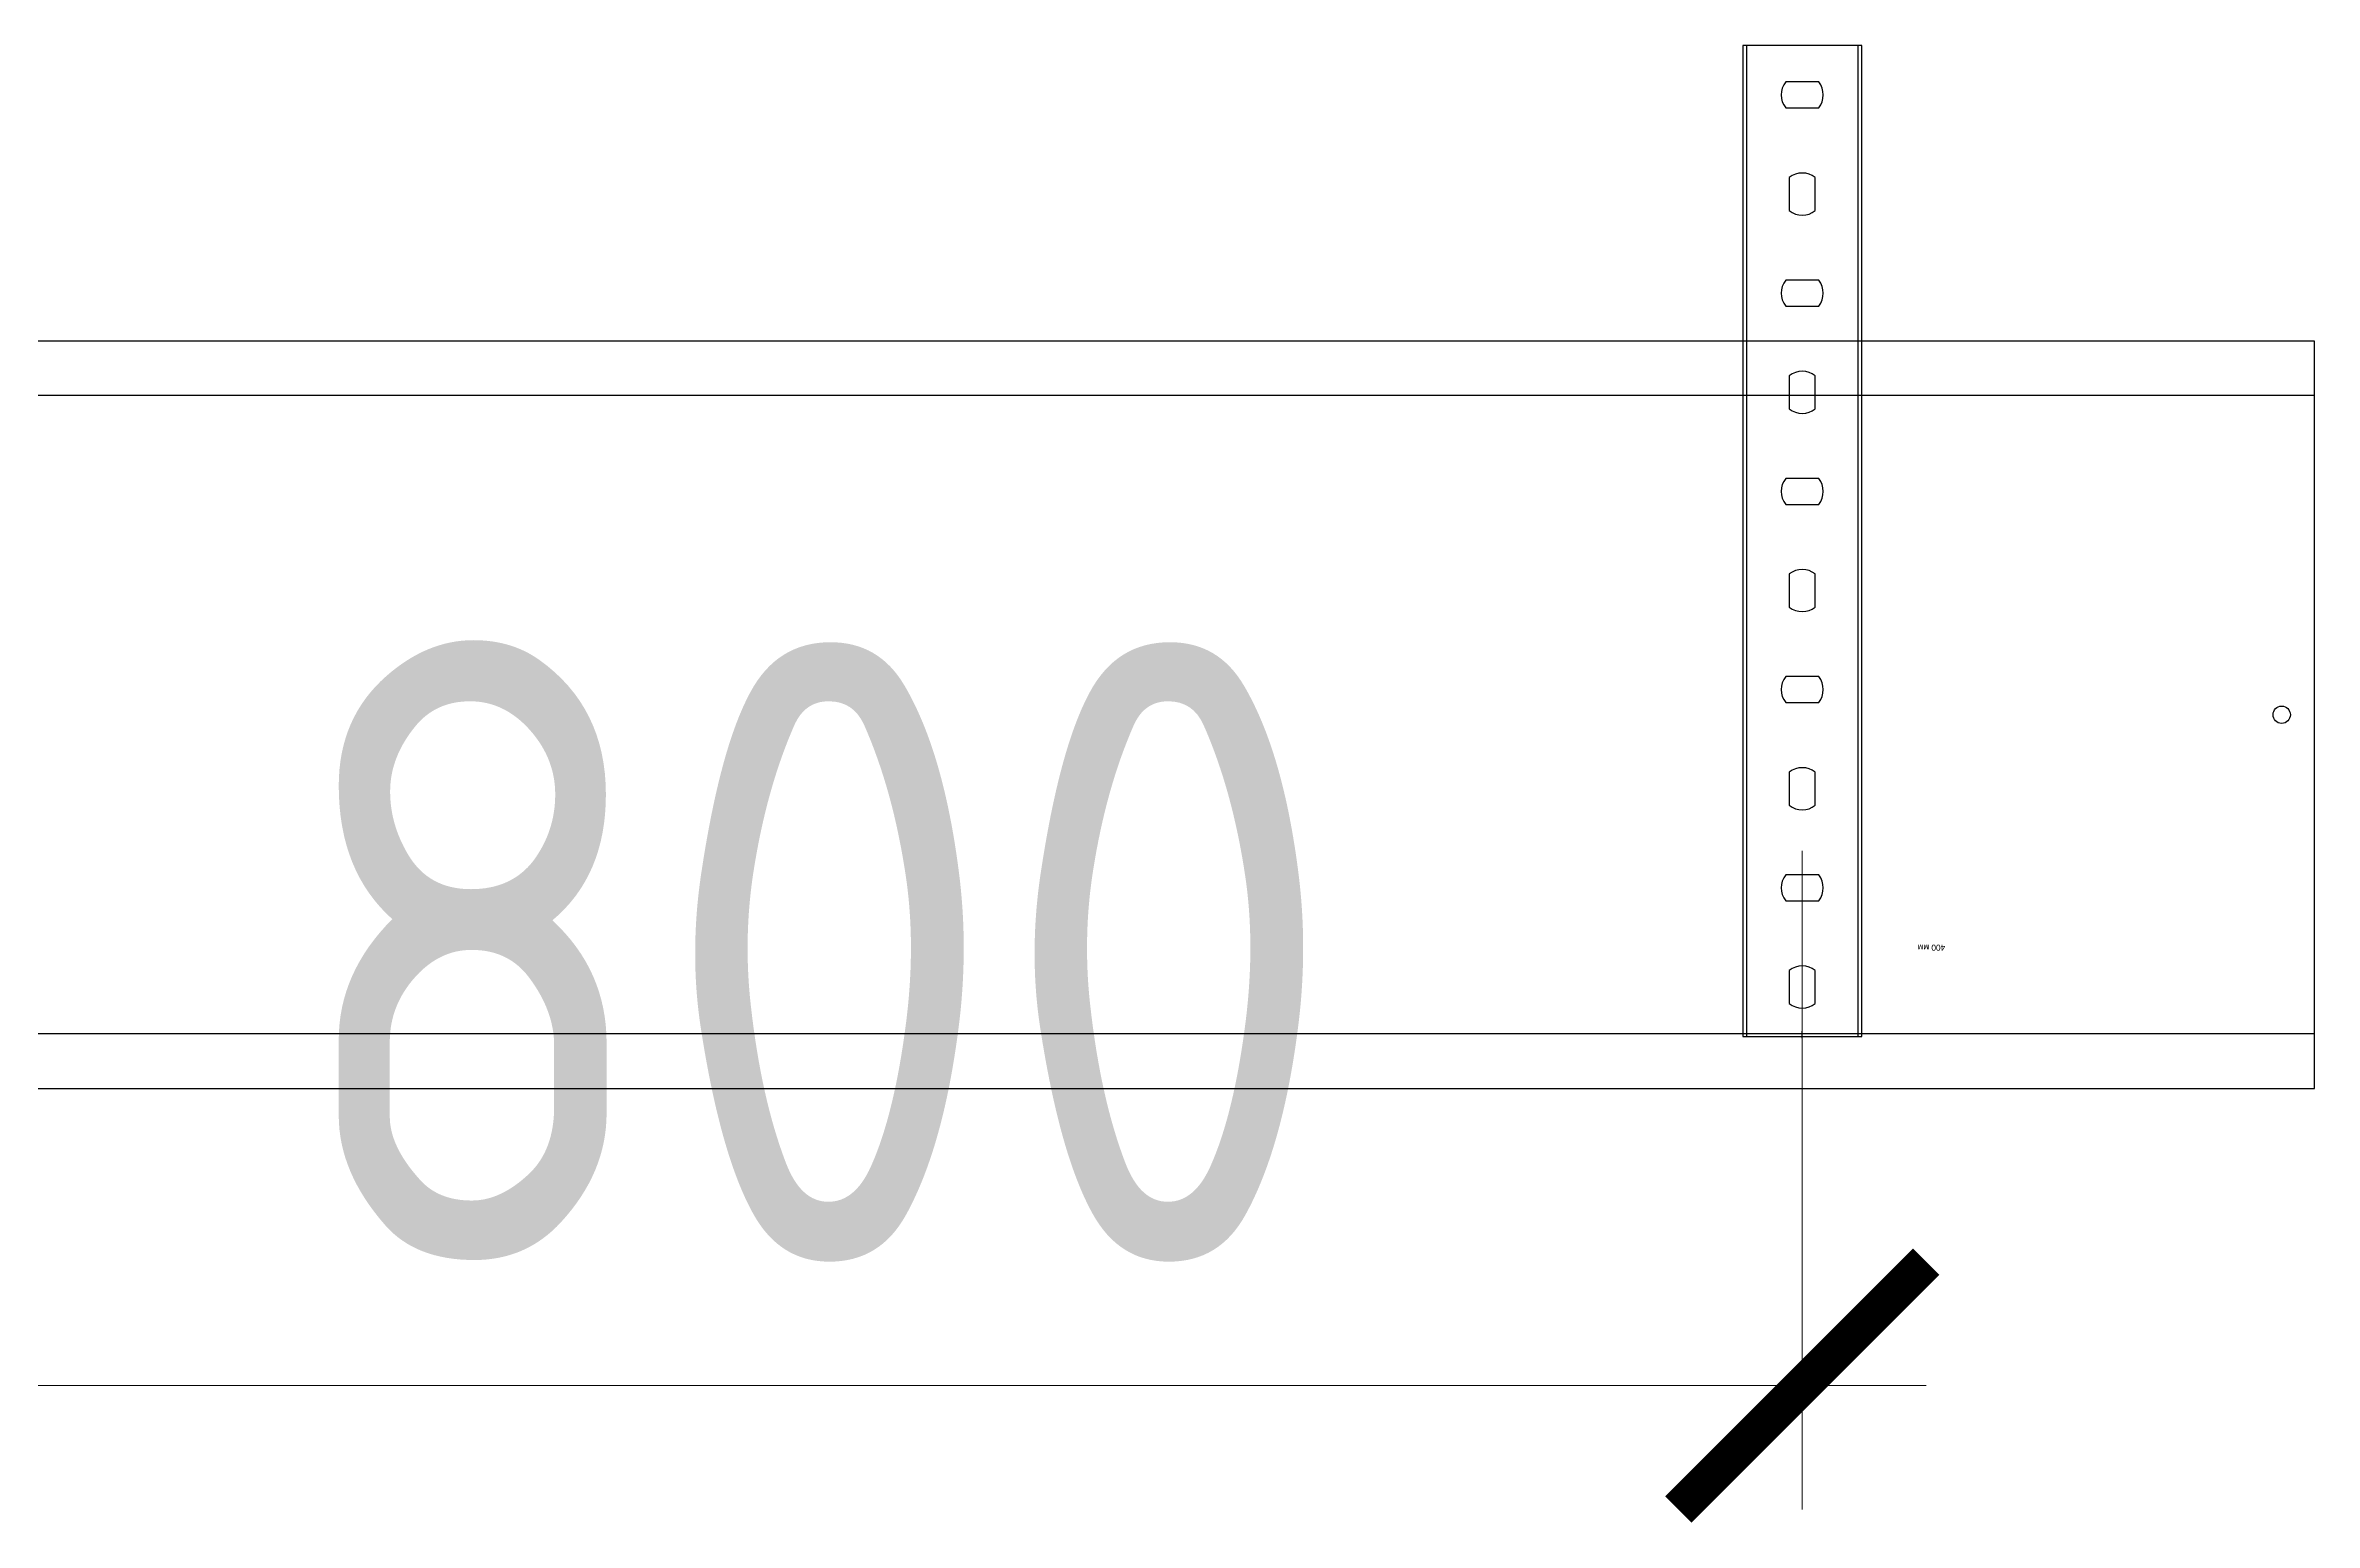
# Model space of a CAD drawing. Header units: millimetres. Extents: x -42533 to 645315, y 3457 to 82611.
# Drawn here: x 28185 to 29101, y 51357 to 51953 of the extents above; entities that cross this region are included whole.
import ezdxf
from ezdxf.enums import TextEntityAlignment as Align

# ---------------------------------------------------------------- set-up
doc = ezdxf.new("R2018")
doc.units = ezdxf.units.MM
doc.layers.add('00_00_потолок_Панели из стали', color=7, linetype='Continuous')
doc.layers.add('ЭОМ_Лотки рабочие', color=5, linetype='Continuous')
doc.styles.get("Standard").update_dxf_attribs({"font": 'arial.ttf'})
doc.styles.add('М2', font='isocpeur.ttf', dxfattribs={"width": 0.8})
doc.dimstyles.new('М2-100', dxfattribs={"dimtxt": 250, "dimasz": 100, "dimexe": 50, "dimexo": 50, "dimgap": 50, "dimtad": 1, "dimdec": 0, "dimzin": 1, "dimtxsty": 'М2', "dimblk": 'ARCHTICK', "dimcen": 2.5, "dimdle": 50, "dimclre": 256, "dimclrt": 256, "dimadec": 0, "dimazin": 0, "dimtfac": 1, "dimtdec": 0, "dimtix": 1, "dimtmove": 1, "dimatfit": 3, "dimldrblk": 'NONE', "dimfxl": 1, "dimtolj": 1, "dimlwd": 9, "dimlwe": 9, "dimarcsym": 1})

# ---------------------------------------------------------------- blocks, each defined once
blk = doc.blocks.new('*U339')
at = {"color": 0, "linetype": 'Continuous', "lineweight": 25}
for p, q in [((-128.8, -1477.17), (-128.8, 0)), ((128.8, -1477.17), (128.8, 0))]:
    blk.add_line(p, q, dxfattribs=at)
blk.add_lwpolyline([(150.8, -1477.17), (150.8, 0), (-150.8, 0), (-150.8, -1477.17)], close=True, dxfattribs=at)
at = {"color": 0, "linetype": 'ByBlock', "lineweight": -2}
for centre in [(0, -15), (0, -1463.87)]:
    blk.add_circle(centre, 3.5, dxfattribs=at)
at = {"color": 0, "linetype": 'Continuous', "lineweight": 25}
for centre, radius in [((0, -15), 3.5), ((-139.8, -35), 3.65), ((139.8, -35), 3.65)]:
    blk.add_circle(centre, radius, dxfattribs=at)
at = {"color": 0, "flags": 9}
for tag, p in [('НАИМЕНОВАНИЕ', (-59.12, -7.02)), ('АРТИКУЛ', (-59.7, -11.85)), ('ПРИМЕЧАНИЕ', (-58.82, -17.26))]:
    blk.add_attdef(tag, text='', height=2.5, dxfattribs=at).set_placement(p, align=Align.TOP_LEFT)
at = {"color": 0, "lineweight": 30, "flags": 104}
for tag, p in [('ВЫСОТА', (-59.61, -20.92)), ('ШИРИНА', (-58.94, -25.15)), ('ДЛИНА', (-59.54, -36.09)), ('ТОЛЩИНА', (-58.99, -31.04))]:
    blk.add_attdef(tag, text='', height=2.5, dxfattribs=at).set_placement(p, align=Align.TOP_LEFT)
blk = doc.blocks.new('*U175')
at = {"color": 0, "linetype": 'ByBlock', "lineweight": -2}
for points in [[(24, -400), (24, 0), (-24, 0), (-24, -400)], [(-22.5, -400), (-22.5, 0)], [(22.5, -400), (22.5, 0)], [(-24, -400), (24, -400)]]:
    blk.add_lwpolyline(points, dxfattribs=at)
at = {"color": 254, "transparency": 33554483}
blk.add_lwpolyline([(0, 0.66), (0, -2.16)], dxfattribs=at)
at = {"color": 0, "linetype": 'ByBlock', "lineweight": -2}
for points in [[(-5.25, -13.32), (-5.25, -26.68, 0.345739), (5.25, -26.68), (5.25, -13.32, 0.345739)], [(-6.68, -54.75, 0.345739), (-6.68, -65.25), (6.68, -65.25, 0.345739), (6.68, -54.75)], [(-5.25, -93.32), (-5.25, -106.68, 0.345739), (5.25, -106.68), (5.25, -93.32, 0.345739)], [(-6.68, -134.75, 0.345739), (-6.68, -145.25), (6.68, -145.25, 0.345739), (6.68, -134.75)], [(-5.25, -173.32), (-5.25, -186.68, 0.345739), (5.25, -186.68), (5.25, -173.32, 0.345739)], [(-6.68, -214.75, 0.345739), (-6.68, -225.25), (6.68, -225.25, 0.345739), (6.68, -214.75)], [(-5.25, -253.32), (-5.25, -266.68, 0.345739), (5.25, -266.68), (5.25, -253.32, 0.345739)], [(-6.68, -294.75, 0.345739), (-6.68, -305.25), (6.68, -305.25, 0.345739), (6.68, -294.75)], [(-5.25, -333.32), (-5.25, -346.68, 0.345739), (5.25, -346.68), (5.25, -333.32, 0.345739)], [(-6.68, -374.75, 0.345739), (-6.68, -385.25), (6.68, -385.25, 0.345739), (6.68, -374.75)]]:
    blk.add_lwpolyline(points, format="xyb", close=True, dxfattribs=at)
at = {"flags": 9}
for tag, p in [('НАИМЕНОВАНИЕ', (-58.16, -19.4)), ('АРТИКУЛ', (-58.87, -24.46)), ('ПРИМЕЧАНИЕ', (-58.33, -30.8))]:
    blk.add_attdef(tag, p, '', height=2.5, dxfattribs=at)
at = {"lineweight": 30, "flags": 104}
blk.add_attdef('ДЛИНА', text='', height=2.5, dxfattribs=at).set_placement((-57.72, -34.59), align=Align.TOP_LEFT)
blk = doc.blocks.new('_ArchTick')
at = {"color": 0, "linetype": 'ByBlock', "lineweight": 70, "const_width": 0.15}
blk.add_lwpolyline([(-0.5, -0.5), (0.5, 0.5)], dxfattribs=at)
blk = doc.blocks.new('*D517')
at = {"layer": '00_00_потолок_Панели из стали', "lineweight": 9, "transparency": 16777216}
for p, q in [((28094.67, 51627.75), (28094.67, 51361.98)), ((28894.19, 51627.75), (28894.19, 51361.98))]:
    blk.add_line(p, q, dxfattribs=at)
at = {"layer": '00_00_потолок_Панели из стали', "color": 0, "lineweight": 9, "transparency": 16777216}
blk.add_line((28044.67, 51411.98), (28944.19, 51411.98), dxfattribs=at)
at = {"layer": 'Defpoints', "color": 0, "transparency": 16777216}
for p in [(28094.67, 51677.75), (28894.19, 51677.75), (28894.19, 51411.98)]:
    blk.add_point(p, dxfattribs=at)
at = {"layer": '00_00_потолок_Панели из стали', "color": 0, "lineweight": 9, "transparency": 16777216, "xscale": 100, "yscale": 100, "zscale": 100, "rotation": 180}
blk.add_blockref('_ArchTick', (28094.67, 51411.98), dxfattribs=at)
at = {"layer": '00_00_потолок_Панели из стали', "color": 0, "lineweight": 9, "transparency": 16777216, "xscale": 100, "yscale": 100, "zscale": 100}
blk.add_blockref('_ArchTick', (28894.19, 51411.98), dxfattribs=at)
at = {"layer": '00_00_потолок_Панели из стали', "transparency": 16777216, "insert": (28494.43, 51586.98), "char_height": 250, "attachment_point": 5, "style": 'М2'}
blk.add_mtext('\\A1;800', dxfattribs=at)
blk = doc.blocks.new('_None')

msp = doc.modelspace()

# ---------------------------------------------------------------- block references
at = {"layer": 'ЭОМ_Лотки рабочие'}
ref = msp.add_blockref('*U175', (28894.19, 51552.84), dxfattribs=dict(at, rotation=180))
lines = msp.add_mtext('400 мм', dxfattribs={"layer": '0', "insert": (28951.91, 51587.43), "char_height": 2.5, "attachment_point": 1, "rotation": 180})
ref.add_attrib('ДЛИНА', '', (28951.91, 51587.43)).embed_mtext(lines)
ref = msp.add_blockref('*U339', (27623.89, 51682.71), dxfattribs=dict(at, rotation=89.99999999999999))
lines = msp.add_mtext('3000 мм', dxfattribs={"layer": '0', "color": 0, "insert": (27659.97, 51623.17), "char_height": 2.5, "attachment_point": 1, "rotation": 90})
ref.add_attrib('ДЛИНА', '', (27659.97, 51623.17), dxfattribs={"flags": 2}).embed_mtext(lines)
lines = msp.add_mtext('1,5 мм', dxfattribs={"layer": '0', "color": 0, "insert": (27654.93, 51623.72), "char_height": 2.5, "attachment_point": 1, "rotation": 90})
ref.add_attrib('ТОЛЩИНА', '', (27654.93, 51623.72), dxfattribs={"flags": 2}).embed_mtext(lines)
lines = msp.add_mtext('h=80 мм', dxfattribs={"layer": '0', "color": 0, "insert": (27644.8, 51623.1), "char_height": 2.5, "attachment_point": 1, "rotation": 90})
ref.add_attrib('ВЫСОТА', '', (27644.8, 51623.1), dxfattribs={"flags": 2}).embed_mtext(lines)
lines = msp.add_mtext('300 мм', dxfattribs={"layer": '0', "color": 0, "insert": (27649.03, 51623.77), "char_height": 2.5, "attachment_point": 1, "rotation": 90})
ref.add_attrib('ШИРИНА', '', (27649.03, 51623.77), dxfattribs={"flags": 2}).embed_mtext(lines)

# ---------------------------------------------------------------- dimensions: what is measured, and where the dimension line sits
at = {"layer": '00_00_потолок_Панели из стали'}
dim = msp.add_linear_dim(base=(28894.19, 51411.98), p1=(28094.67, 51677.75), p2=(28894.19, 51677.75), dimstyle='М2-100', dxfattribs=at)
dim.commit()
dim.dimension.update_dxf_attribs({"geometry": '*D517', "text_midpoint": (28494.43, 51586.98)})

doc.saveas('drawing.dxf')
